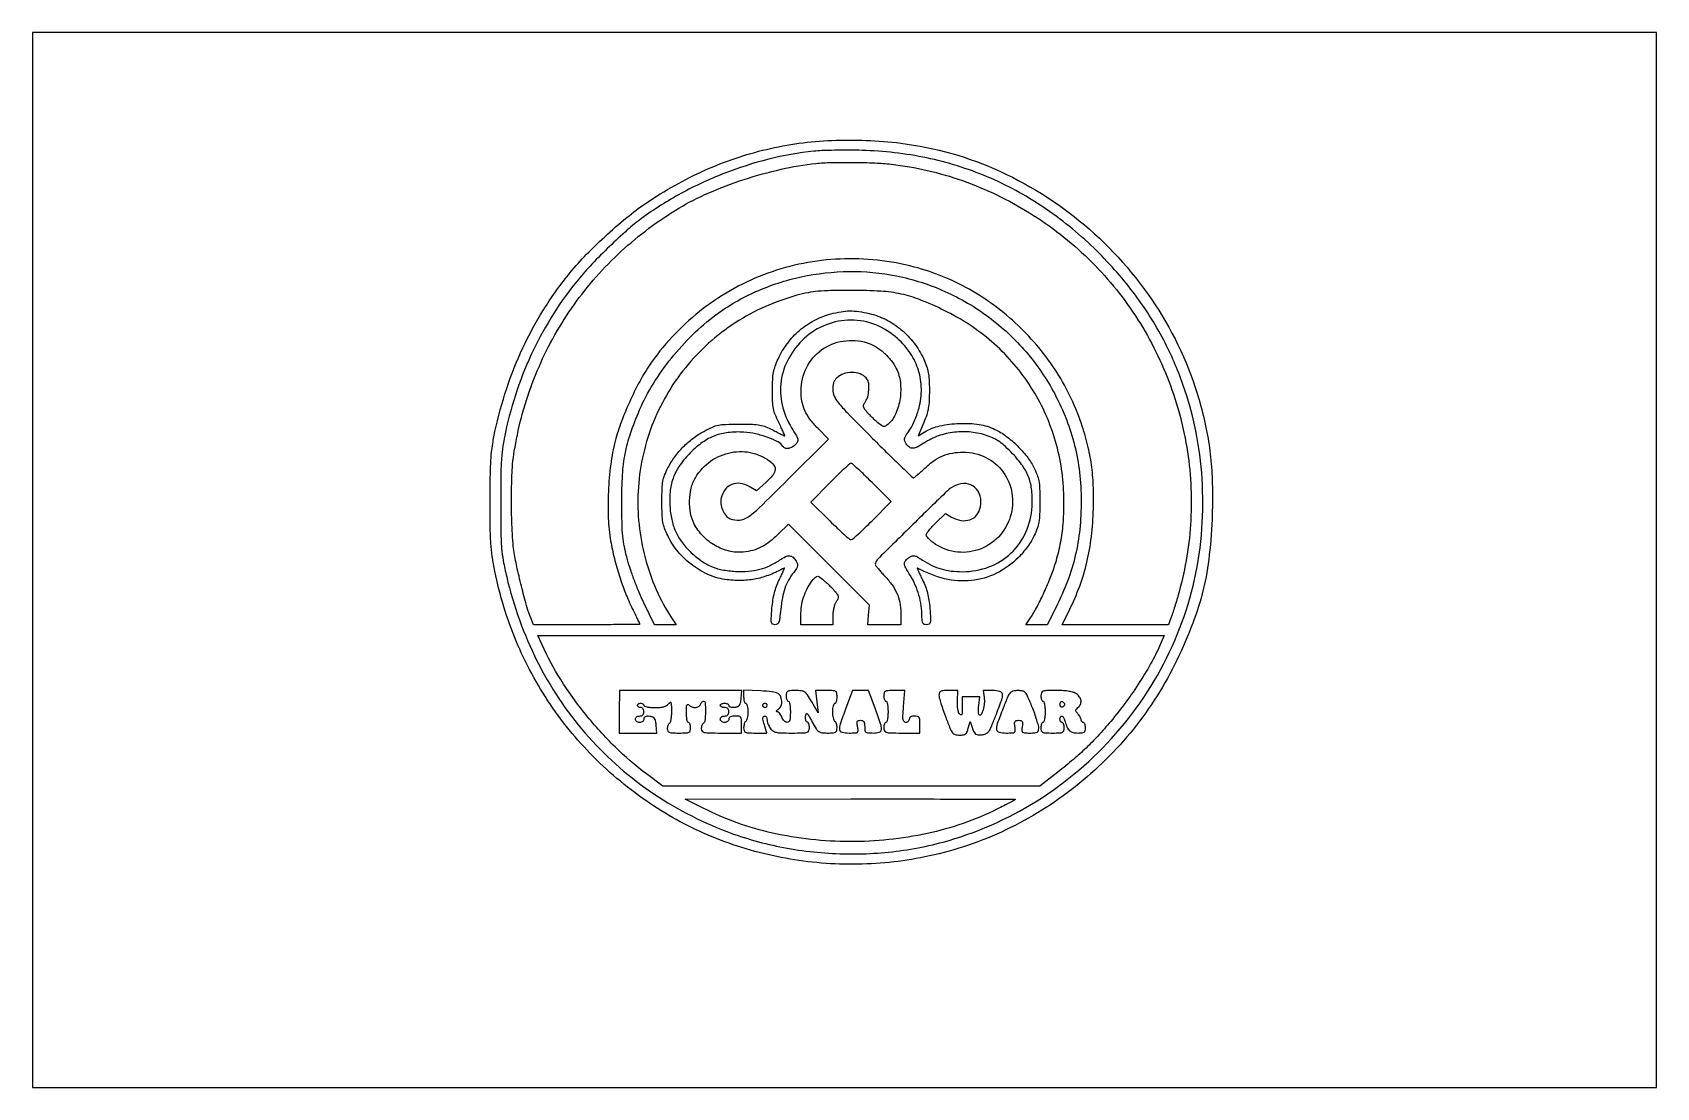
# Model space of a CAD drawing. Extents: x 0 to 765, y 0 to 497.
import ezdxf

# ---------------------------------------------------------------- set-up
doc = ezdxf.new("R2010")
doc.units = 0

msp = doc.modelspace()

# ---------------------------------------------------------------- linework, layer by layer
msp.add_lwpolyline([(0, 248.5), (0, 0), (382.5, 0), (765, 0), (765, 248.5), (765, 497), (382.5, 497), (0, 497)], close=True)
for points in [[(409, 444.858565, -0.077518), (455.937116, 431.509712, -0.072112), (497.885228, 404.278645, -0.071769), (530.537159, 366.116711, -0.075521), (550.380874, 320.918075, -0.017975), (553.219924, 308.626457, -0.021748), (554.96023, 296.918094, -0.020383), (555.747704, 284.49594, -0.012953), (555.699042, 270, -0.020522), (554.351336, 250.860863, -0.031695), (551.469966, 234.53652, -0.031813), (546.557793, 218.75085, -0.020877), (539.017017, 201.259189, -0.05714), (518.567676, 168.853671, -0.056138), (491.205798, 141.701643, -0.056265), (458.552668, 121.366877, -0.057915), (422.5, 109.063528, -0.049374), (388.71954, 105.178702, -0.049009), (354.746395, 107.974414, -0.049314), (322.163915, 117.29403, -0.05132), (292.5, 132.72571, -0.048381), (265.725557, 154.329663, -0.050162), (243.961652, 180.435445, -0.050198), (227.844849, 210.334405, -0.048583), (217.795028, 243.172496, -0.013389), (216.571889, 250.166818, -0.019822), (215.90891, 256.356027, -0.013966), (215.610469, 263.97652, -0.003443), (215.556279, 276.5, -0.003421), (215.672628, 288.876075, -0.013653), (216.002853, 296.454258, -0.019855), (216.671806, 302.480273, -0.015216), (217.862859, 309, -0.027392), (223.390979, 329.298568, -0.029235), (231.009474, 348.421839, -0.029602), (240.704664, 366.306341, -0.02968), (252.436494, 382.904428, -0.024244), (259.853202, 391.307846, -0.013616), (269.611955, 400.808141, -0.013606), (279.910973, 409.796331, -0.023451), (289.012653, 416.621647, -0.043589), (316.689281, 432.081646, -0.047828), (345.793018, 441.943552, -0.047323), (376.514425, 446.164865, -0.041106)], [(368, 441.061743, 0.034595), (346.790827, 437.288503, 0.031721), (325.662125, 430.55193, 0.031574), (305.45599, 421.157651, 0.033459), (287, 409.45215, 0.023348), (280.188924, 403.957833, 0.010672), (271.803193, 396.195241, 0.010683), (263.541568, 387.86494, 0.018068), (257.032823, 380.5, 0.030402), (245.451379, 364.510075, 0.030191), (235.865027, 347.197571, 0.029728), (228.307197, 328.594357, 0.027542), (222.785177, 308.749033, 0.015941), (221.575885, 302.266972, 0.021332), (220.919862, 296.321856, 0.013918), (220.618511, 288.679044, 0.003036), (220.546006, 275.5, 0.002806), (220.63327, 261.384686, 0.017195), (220.969367, 254.111818, 0.025826), (221.757303, 248.186676, 0.011599), (223.371925, 240.5, 0.058344), (237.623294, 201.066642, 0.062448), (260.357009, 166.972313, 0.062971), (290.614734, 139.774043, 0.061027), (327, 120.621934, 0.043687), (353.82213, 113.045462, 0.041401), (382.043637, 110.064847, 0.041487), (410.311788, 111.775967, 0.044305), (437.272554, 118.143765, 0.07368), (480.828153, 140.136306, 0.073141), (516.259742, 173.859667, 0.073502), (540.348487, 216.193127, 0.07561), (550.86009, 263.275639, 0.032508), (550.947448, 286.697453, 0.034677), (547.962672, 309.423396, 0.035128), (541.919212, 331.247794, 0.035265), (532.886128, 351.981693, 0.021433), (526.223325, 363.505174, 0.020487), (518.503639, 374.596142, 0.020025), (509.719861, 385.258931, 0.018406), (499.870038, 395.5, 0.044095), (475.942394, 414.846508, 0.048308), (449.686214, 429.02892, 0.048391), (421.237295, 437.891772, 0.04452), (390.800837, 441.448174, 0.005781), (384.392755, 441.549277, 0.00529), (377.791496, 441.507251, 0.005295), (371.898628, 441.344944, 0.017196)], [(404.5, 434.957578, -0.056769), (438.082962, 427.203113, -0.053922), (469.689897, 412.009836, -0.053735), (497.416255, 390.349148, -0.055561), (519.541115, 363.5, -0.053094), (535.269273, 332.699977, -0.053983), (544.050107, 299.449215, -0.054198), (545.49004, 265.212721, -0.054349), (539.534651, 231.5, -0.002861), (538.563482, 228.235539, -0.003023), (537.572415, 225.042187, -0.002887), (536.685867, 222.300517, -0.013725), (536.126954, 220.75), (535.049502, 218), (510.007905, 218), (484.966308, 218), (487.608735, 223.214578, 0.024995), (492.7536, 234.765024, 0.030413), (496.34613, 246.047892, 0.029852), (498.590084, 257.858103, 0.022647), (499.6806, 271, 0.016106), (499.740952, 282.396917, 0.025116), (498.984578, 292.183278, 0.026284), (497.287627, 301.513344, 0.020125), (494.494548, 311.5, 0.06422), (482.486278, 336.926478, 0.060702), (464.226887, 359.016687, 0.060873), (441.251554, 376.023239, 0.065312), (415.383693, 386.510628, 0.073895), (380.420028, 390.2735, 0.076929), (346.381708, 383.590613, 0.076992), (315.978895, 366.937895, 0.074193), (291.594981, 341.685307, 0.029501), (286.670209, 333.844129, 0.017731), (281.727383, 324.025092, 0.017638), (277.437015, 313.752401, 0.026522), (274.500506, 304.5, 0.031304), (272.378618, 293.567307, 0.020804), (271.261951, 280.839949, 0.020894), (271.209696, 268.186641, 0.033927), (272.341131, 257.5, 0.017611), (274.093339, 249.219412, 0.016556), (276.455009, 240.908172, 0.016829), (279.312669, 232.921742, 0.020121), (282.552793, 225.617396, -0.001642), (283.874195, 222.912756, -0.002597), (284.987383, 220.584443, -0.000611), (285.948761, 218.540045, -0.110027), (286, 218.310018, -0.410407), (285.874393, 218.182766, -0.000152), (278.660192, 218.091068, -0.001939), (270.594533, 218.022278, -0.001163), (261.01342, 218), (236.02684, 218), (234.670778, 221.25, -0.030882), (233.014652, 226.029732, -0.005847), (230.640868, 234.949198, -0.006676), (228.378268, 244.396843, -0.013003), (226.870991, 252, -0.023252), (226.364525, 256.089848, -0.006978), (225.970907, 262.353725, -0.006806), (225.716435, 269.58242, -0.00631), (225.650005, 277, -0.005422), (225.793625, 286.898425, -0.016142), (226.184207, 293.667901, -0.018841), (226.971866, 299.807566, -0.009877), (228.388913, 307.378673, -0.05136), (238.596146, 339.53026, -0.052275), (255.097658, 368.722452, -0.052159), (277.333176, 393.913021, -0.050699), (304.5, 414.228341, -0.033104), (318.538332, 421.44067, -0.023148), (335.181159, 427.745424, -0.022909), (352.600031, 432.566689, -0.029391), (369, 435.305102, -0.02181), (376.063263, 435.751193, -0.007312), (386.403381, 435.801191, -0.007441), (396.864894, 435.543048, -0.018492)], [(407, 382.324751, -0.055607), (429.791837, 375.045935, -0.055246), (450.47328, 362.911566, -0.055219), (468.004375, 346.536705, -0.055448), (481.498708, 326.743244, -0.028692), (487.045161, 314.65673, -0.032562), (490.906564, 302.508502, -0.032334), (493.177499, 289.886355, -0.027564), (493.965112, 276.38099, -0.026247), (493.301213, 262.937697, -0.032515), (491.220729, 250.583318, -0.032489), (487.554297, 238.594922, -0.026136), (482.129794, 226.25), (477.977679, 218), (472.920745, 218), (467.863812, 218), (469.8064, 220.75, 0.031927), (472.518745, 225.162327, 0.011794), (475.785692, 231.694509, 0.011887), (478.922162, 238.78656, 0.017533), (481.304484, 245.162982, 0.025075), (483.657501, 253.587928, 0.025266), (485.148214, 262.184957, 0.023859), (485.821299, 271.330892, 0.017987), (485.718287, 281.410743, 0.067199), (480.953726, 307.536685, 0.068017), (469.439905, 331.347306, 0.067709), (451.903101, 351.283958, 0.065595), (429.5, 366.062422, 0.018165), (418.168703, 371.065799, 0.041496), (409.23987, 373.793968, 0.038994), (399.650271, 375.102782, 0.014391), (386, 375.497611, 0.004319), (376.076932, 375.413244, 0.01785), (370.086289, 375.096424, 0.02596), (365.314561, 374.42184, 0.018599), (360.066832, 373.195652, 0.077176), (331.025665, 360.199339, 0.078927), (307.546826, 339.087714, 0.079177), (291.820377, 311.803699, 0.078381), (285.281883, 280.887246, 0.039758), (285.713159, 265.207601, 0.037929), (288.609797, 249.53806, 0.038299), (293.799724, 234.638109, 0.042563), (301.058336, 221.25), (303.196403, 218), (298.115952, 218), (293.035501, 218), (288.01761, 228.273484, -0.013927), (285.900835, 232.931998, -0.008869), (283.687168, 238.459734, -0.008909), (281.707129, 243.963347, -0.016332), (280.32208, 248.523484, -0.013734), (278.852031, 254.670235, -0.026666), (278.078039, 259.657507, -0.019841), (277.71715, 265.569241, -0.004638), (277.597782, 275.5, -0.015315), (277.963711, 288.619881, -0.032748), (279.216538, 298.672658, -0.034736), (281.713414, 308.10023, -0.019515), (285.970264, 319.161466, -0.037358), (292.362978, 331.408438, -0.029998), (300.950999, 343.547067, -0.029757), (311.020794, 354.681914, -0.034843), (321.853241, 363.925643, -0.055062), (340.79039, 374.938897, -0.051026), (362.161336, 381.897388, -0.0506), (384.677224, 384.422945, -0.0522)], [(394.147448, 364.6395, -0.060092), (402.052735, 361.743037, -0.056355), (409.231075, 357.000545, -0.055444), (415.270739, 350.691575, -0.054509), (419.816326, 343.175146, -0.02323), (421.197342, 339.801509, -0.040821), (421.973232, 336.890691, -0.033461), (422.352174, 333.521558, -0.010816), (422.470086, 328.5, -0.01148), (422.364835, 323.515327, -0.031425), (421.989127, 320.014125, -0.036463), (421.216529, 316.892487, -0.020596), (419.854363, 313.237049), (417.222021, 306.974097), (420.36101, 308.864948, -0.081494), (427.407705, 311.675697, -0.045271), (436.608759, 312.845199, -0.045118), (445.938171, 312.338791, -0.07676), (453.390964, 310.052783, -0.047495), (458.573042, 306.905785, -0.03314), (463.7768, 302.460682, -0.033222), (468.328724, 297.386413, -0.048986), (471.540265, 292.341343, -0.021616), (473.206778, 288.666538, -0.050883), (474.040451, 285.776664, -0.037381), (474.406609, 282.283816, -0.007431), (474.5, 276, -0.007826), (474.405778, 269.980823, -0.032251), (474.057467, 266.355507, -0.04438), (473.306651, 263.402302, -0.025481), (471.913622, 260, -0.030397), (470.57073, 257.54384, -0.016493), (468.643617, 254.690998, -0.016377), (466.483999, 251.907387, -0.024844), (464.413622, 249.650205, -0.079671), (454.032608, 242.241396, -0.089655), (442.266986, 238.832469, -0.086191), (429.675865, 239.699798, -0.067366), (416.904764, 244.730704, 0.700702), (416.785366, 244.627537, 0.007923), (417.339261, 243.24095, 0.010541), (418.145018, 241.421867, 0.005526), (419.219767, 239.191882, -0.023356), (420.615785, 236.010032, -0.0286), (421.60496, 232.917399, -0.026933), (422.275738, 229.583164, -0.017299), (422.709342, 225.660137, -0.00458), (423.031587, 220.808759, -0.064765), (422.906259, 219.075523, -0.223385), (422.323804, 218.294993, -0.123157), (421.144338, 218, -0.079602), (420.021354, 218.179923, -0.191228), (419.385691, 218.710606, -0.107404), (419.075361, 219.776621, -0.017326), (419, 221.950779, 0.03555), (418.643344, 226.960661, 0.033966), (417.580008, 231.94837, 0.034161), (415.859396, 236.717474, 0.03702), (413.542981, 241.075498, -0.015987), (411.345512, 244.820945, -0.112962), (410.778925, 246.839532, -0.199131), (411.316359, 248.337612, -0.068854), (413.116033, 249.840391, -0.068362), (414.396208, 250.414749, -0.126627), (415.527585, 250.452449, -0.077234), (416.896762, 249.917036, -0.01442), (419.194378, 248.490065, 0.032991), (423.636849, 245.954459, 0.042501), (428.020963, 244.265426, 0.041473), (432.713507, 243.314748, 0.029255), (438.088214, 243, 0.089589), (450.506696, 245.243118, 0.099016), (460.870881, 251.665969, 0.099764), (467.912625, 261.534897, 0.092351), (470.832044, 273.63763, 0.036026), (470.683765, 281.239866, 0.064923), (469.318523, 287.311188, 0.065629), (466.454948, 292.785876, 0.037619), (461.713527, 298.551897, 0.01408), (458.334713, 301.889364, 0.033512), (455.600156, 304.11923, 0.040241), (452.920183, 305.713494, 0.030917), (449.774983, 307.022526, 0.056705), (442.146029, 308.722825, 0.055355), (434.266282, 308.686613, 0.056074), (426.682167, 306.933043, 0.061415), (419.924386, 303.568659, -0.024531), (416.781698, 301.70379, -0.109386), (414.726801, 301.138191, -0.170596), (413.122931, 301.612008, -0.083844), (411.609697, 303.146848, -0.059419), (410.877664, 304.511651, -0.149821), (410.792749, 305.624033, -0.084431), (411.348724, 306.977722, -0.011118), (413.05746, 309.583515, 0.032499), (414.304316, 311.674646, 0.016333), (415.614317, 314.457076, 0.016147), (416.786175, 317.433539, 0.023001), (417.617032, 320.15036, 0.065061), (418.711186, 329.159713, 0.073087), (417.36426, 337.779914, 0.071996), (413.56597, 345.751426, 0.060556), (407.467305, 352.855887, 0.091065), (397.225629, 359.260322, 0.094432), (385.508158, 361.50049, 0.094491), (373.793974, 359.274014, 0.091307), (363.561332, 352.882059, 0.081232), (356.251817, 343.622084, 0.09158), (352.652655, 332.885993, 0.091806), (353.130408, 321.59419, 0.082087), (357.586109, 310.729485, -0.006521), (359.812046, 307.015682, -0.073328), (360.448894, 305.423629, -0.170965), (360.326607, 304.257995, -0.073226), (359.444286, 302.938437, -0.07862), (357.90396, 301.697121, -0.092321), (356.13694, 301.077465, -0.114063), (354.551846, 301.194954, -0.18096), (353.488248, 302.019016, 0.136615), (351.210115, 304.122977, 0.031406), (346.367155, 306.235554, 0.032134), (340.632317, 307.911339, 0.038635), (335.072649, 308.710805, 0.043991), (327.719006, 308.546505, 0.063939), (321.420154, 307.018625, 0.063205), (315.659412, 303.931717, 0.041834), (309.92, 299.08, 0.042003), (305.101263, 293.375707, 0.062435), (302.011988, 287.622438, 0.063051), (300.457331, 281.327719, 0.043854), (300.248103, 274, 0.036725), (301.104585, 267.575051, 0.052742), (302.862018, 262.11365, 0.053783), (305.691506, 257.219348, 0.04024), (309.76456, 252.500476, 0.036525), (314.639109, 248.350611, 0.055478), (319.459272, 245.58175, 0.055149), (324.791774, 243.929998, 0.035585), (331.219227, 243.161158, 0.030817), (337.292965, 243.244387, 0.044354), (342.594685, 244.121574, 0.047023), (347.419881, 245.864309, 0.041384), (352.058311, 248.540409, -0.039442), (354.7014, 250.079009, -0.131866), (356.655746, 250.446988, -0.164378), (358.273196, 249.759415, -0.071309), (359.799082, 247.950113, -0.065002), (360.349767, 246.744364, -0.133073), (360.384844, 245.713435, -0.087518), (359.877049, 244.529492, -0.017962), (358.558509, 242.665597, 0.03588), (356.121402, 238.944749, 0.042862), (354.403258, 235.122753, 0.038356), (353.233235, 230.726765, 0.021311), (352.45417, 225.231677, -0.007438), (351.985446, 221.104856, -0.058318), (351.518834, 219.234407, -0.153294), (350.816134, 218.338644, -0.151487), (349.724054, 218, -0.14288), (348.639033, 218.316518, -0.209874), (348.094595, 219.130755, -0.060006), (347.994248, 220.928424, -0.004643), (348.348749, 225.75, -0.01722), (348.80829, 229.655889, -0.025254), (349.502339, 233.044058, -0.026962), (350.491714, 236.170765, -0.024398), (351.840721, 239.281745, 0.005636), (352.89228, 241.477279, 0.010773), (353.678508, 243.267347, 0.00825), (354.215192, 244.627566, 0.698879), (354.095236, 244.730704, -0.032923), (347.410116, 241.551007, -0.043856), (340.968872, 239.625414, -0.04449), (334.364834, 238.869849, -0.035385), (327.194089, 239.198125, -0.071285), (318.919242, 241.388945, -0.059431), (311.018422, 245.911278, -0.05801), (304.226751, 252.295456, -0.061052), (299.217544, 259.966667, -0.024505), (297.726802, 263.419966, -0.047692), (296.946449, 266.315945, -0.034402), (296.593012, 269.869984, -0.007586), (296.5, 276, -0.007215), (296.589975, 282.235312, -0.036734), (296.944114, 285.685251, -0.052355), (297.744041, 288.463517, -0.024956), (299.31256, 291.840213, -0.035089), (302.602496, 297.14758, -0.037661), (306.532669, 301.810362, -0.037934), (311.089853, 305.801936, -0.036666), (316.247905, 309.109558, -0.017859), (320.254346, 311.100481, -0.056506), (323.100874, 312.020416, -0.042815), (326.472612, 312.406858, -0.007134), (333, 312.5, -0.007213), (339.200585, 312.410551, -0.036108), (342.655287, 312.060315, -0.051957), (345.41866, 311.274546, -0.026073), (348.716756, 309.75, 0.002679), (350.742391, 308.69602, 0.004121), (352.507647, 307.807813, 0.001438), (354.036439, 307.059764, 0.113529), (354.296258, 307, 0.537457), (354.380099, 307.126729, 0.002573), (353.647844, 308.825433, 0.007589), (352.734601, 310.830873, 0.004397), (351.579502, 313.214241, -0.018499), (349.871465, 317.007458, -0.047465), (349.008192, 319.887306, -0.040126), (348.627809, 323.146875, -0.010253), (348.545604, 328.464241, -0.010888), (348.679994, 333.473318, -0.03259), (349.068683, 336.875445, -0.039712), (349.844906, 339.813496, -0.023523), (351.206011, 343.175146, -0.052943), (355.57732, 350.508399, -0.055062), (361.340875, 356.653827, -0.055561), (368.255129, 361.347992, -0.055783), (376.024244, 364.396909, -0.023201), (380.87291, 365.461473, -0.039107), (385.017233, 365.841991, -0.038783), (389.19426, 365.573703, -0.022378)], [(393.141557, 350.839442, -0.064994), (397.054407, 349.087839, -0.04317), (401.012753, 346.159134, -0.042605), (404.476465, 342.53201, -0.05665), (406.912088, 338.681602, -0.085167), (408.806767, 332.115297, -0.063462), (408.687683, 324.561889, -0.065493), (406.723553, 317.555508, -0.110377), (403.172997, 312.62376, -0.034034), (401.790734, 311.553395, -0.195478), (400.901952, 311.368802, -0.122475), (399.907049, 311.819129, -0.010336), (397.718059, 313.62376, -0.011166), (396.309837, 314.890238, -0.008865), (394.844731, 316.318065, -0.00898), (393.533138, 317.690878, -0.022093), (392.634413, 318.756887, -0.025603), (391.688, 320.125269, -0.12877), (391.417339, 321.007238, -0.134855), (391.620116, 321.887285, -0.029122), (392.44812, 323.229393, 0.093682), (393.429442, 325.402321, 0.040441), (393.926632, 328.552518, 0.039906), (393.913997, 331.656978, 0.126897), (393.234687, 333.600296, 0.135288), (390.718681, 335.776572, 0.086944), (386.97736, 336.814942, 0.083468), (382.954575, 336.53582, 0.108091), (379.634859, 334.92742, 0.045252), (378.325585, 333.690575, 0.080415), (377.535815, 332.438982, 0.071448), (377.126789, 330.899991, 0.029287), (377, 328.737289, 0.104629), (377.640801, 325.708566, 0.067009), (379.529423, 322.63379, 0.022817), (383.749758, 317.920382, 0.001748), (395.724037, 305.801215, 0.002392), (402.953266, 298.604696, 0.003919), (409.153282, 292.586612, 0.000679), (414.656527, 287.34227, 0.286003), (415.147287, 287.241346, 0.086312), (415.589219, 287.498212, 0.003593), (416.983249, 288.686495, 0.00613), (418.614217, 290.132436, 0.004306), (420.415493, 291.797785, -0.034191), (424.73515, 295.337362, -0.055977), (428.868599, 297.629259, -0.058043), (433.297035, 298.895389, -0.040049), (438.5, 299.325447, -0.116882), (449.049236, 296.852136, -0.120417), (457.232094, 289.922207, -0.11892), (461.362792, 279.921776, -0.112085), (460.609424, 268.901869, -0.120028), (454.966156, 259.279395, -0.119835), (445.527005, 253.322794, -0.120475), (434.448148, 252.383145, -0.122171), (424.25, 256.674657, -0.022662), (423.0057, 257.694888, -0.028423), (421.954687, 258.753329, -0.02882), (421.198012, 259.713498, -0.153641), (421, 260.342683, -0.154541), (421.223716, 261.049203, -0.014688), (422.323258, 262.517749, -0.017664), (423.779341, 264.220791, -0.013017), (425.504707, 266.004619), (430.009413, 270.425654), (432.908999, 268.712827, 0.093619), (437.342929, 267.110024, 0.125677), (441.581159, 267.491924, 0.138302), (444.837664, 269.791147, 0.124569), (446.574496, 273.545408, 0.111113), (446.387694, 278.750569, 0.151754), (443.916737, 282.705854, 0.158344), (439.733019, 284.460456, 0.123195), (434.835755, 283.659451, 0.090632), (430.975767, 281.085855, 0.001964), (414.698179, 265.214909, 0.001035), (397.901415, 248.640059, 0.200103), (397, 246.477867, 0.157679), (397.173002, 245.942919, 0.01078), (398.146561, 244.654595, 0.014563), (399.407969, 243.150321, 0.010378), (400.903187, 241.537852, -0.031977), (404.656502, 237.122325, -0.053326), (407.137421, 232.926885, -0.058419), (408.530326, 228.589993, -0.048554), (409, 223.764809), (409, 218), (401.242794, 218), (393.485588, 218), (393.850564, 222.588976), (394.21554, 227.177952), (375.151219, 246.316635), (356.086898, 265.455319), (351.409722, 260.778143, -0.029717), (347.323475, 257.150748, -0.047945), (343.411468, 254.639129, -0.051834), (339.326496, 253.04833, -0.0429), (334.731948, 252.2026, -0.084555), (328.122382, 252.682117, -0.070245), (321.570743, 255.309495, -0.068723), (315.873862, 259.720654, -0.07431), (311.760872, 265.40532, -0.071542), (309.983648, 270.508018, -0.05448), (309.48968, 276.413032, -0.054509), (310.282649, 282.281781, -0.071843), (312.316413, 287.276945, -0.106394), (319.432331, 295.037685, -0.106839), (329.100554, 299.169358, -0.109978), (339.382617, 298.880467, -0.118724), (348.25, 294.224423, -0.109824), (349.610081, 292.367542, -0.177768), (349.72912, 290.435795, -0.107019), (348.478691, 288.166047, -0.027336), (345.535931, 285.139885), (341.071863, 281.025051), (337.559794, 283.097222, 0.09732), (333.382784, 284.570159, 0.13428), (329.454908, 284.088656, 0.13551), (326.343606, 281.682323, 0.099959), (324.464631, 277.730589, 0.09252), (324.293232, 274.880651, 0.071313), (325.116089, 271.870368, 0.074539), (326.692486, 269.344872, 0.125821), (328.721266, 267.915875, 0.11145), (333.017855, 267.304533, 0.129603), (336.900751, 268.671143, 0.043416), (342.29768, 273.061944, 0.003316), (355.692743, 286.217403), (375.002275, 305.434806), (370.046224, 310.467403, -0.031695), (366.239661, 314.857142, -0.056526), (363.79295, 318.956827, -0.061434), (362.452416, 323.253517, -0.045421), (362.009769, 328.217881, -0.114903), (364.560595, 339.080234, -0.12133), (371.621078, 347.44684, -0.120028), (381.827279, 351.635811, -0.110864)], [(375.629473, 284.896131), (366.663185, 275.792263), (375.581593, 266.922475, 0.005205), (379.073404, 263.521267, 0.007943), (382.180092, 260.650449, 0.003569), (384.865592, 258.281097, 0.174231), (385.520849, 258.026344, 0.187966), (386.176163, 258.262435, 0.00375), (388.873325, 260.651488, 0.008373), (391.992834, 263.55261, 0.005459), (395.5, 267), (404.458301, 276), (395.5, 285, 0.005072), (391.996266, 288.44934, 0.007796), (388.88739, 291.35625, 0.003345), (386.195609, 293.763015, 0.182709), (385.56873, 294, 0.184099), (384.942707, 293.761413, 0.003329), (382.247723, 291.325739, 0.007796), (379.13628, 288.385298, 0.005068)], [(373.269187, 238.426948, -0.012995), (374.578924, 237.265423, -0.009252), (375.98714, 235.899951, -0.009349), (377.282881, 234.546466, -0.0196), (378.227724, 233.437625, -0.022631), (379.283334, 231.962933, -0.126613), (379.590123, 231.049795, -0.141169), (379.400568, 230.152742, -0.03058), (378.564182, 228.78817, 0.065943), (377.963062, 227.631597, 0.027967), (377.459478, 225.954471, 0.027074), (377.115013, 224.079017, 0.031889), (377, 222.277494), (377, 218), (369.5, 218), (362, 218), (362, 223.539838, -0.047672), (362.398494, 227.709906, -0.040403), (363.585251, 231.976301, -0.04079), (365.425453, 235.950917, -0.051552), (367.771499, 239.25, -0.029071), (369.07839, 240.572958, -0.224141), (369.890201, 240.817327, -0.130577), (370.839925, 240.406476, -0.007883)], [(531.460912, 209.252207, -0.027062), (527.36955, 200.780054, -0.016452), (521.679199, 191.220071, -0.015823), (515.007401, 181.498144, -0.017242), (507.914088, 172.5, -0.010038), (501.810307, 165.570496, -0.01599), (496.289533, 159.924445, -0.015789), (490.368729, 154.593062, -0.009476), (483.026683, 148.624981), (474.553366, 142), (385.702139, 142), (296.850911, 142), (289.178697, 147.75, -0.03374), (274.464771, 160.412633, -0.028421), (260.663747, 175.652145, -0.028708), (248.837651, 192.158804, -0.036968), (240.051955, 208.615451), (238.112461, 213), (385.56965, 213), (533.02684, 213)], [(276.434536, 177), (276.377849, 167), (285.24929, 167), (294.120731, 167), (293.810365, 170.75, 0.023371), (293.539534, 172.832767, 0.11782), (293.07445, 173.901075, 0.154447), (292.245157, 174.49207, 0.049574), (290.75, 174.816422, 0.032073), (289.467019, 174.881185, 0.103603), (288.638397, 174.695753, 0.165427), (288.172197, 174.257497, 0.122711), (288, 173.566422, -0.12005), (287.850282, 172.951844, -0.107528), (287.430801, 172.445803, -0.094517), (286.786901, 172.113892, -0.071992), (286, 172, -0.072314), (285.230589, 172.111864, -0.08892), (284.583333, 172.4375, -0.10214), (284.153209, 172.924246, -0.130775), (284, 173.5, -0.130775), (284.153209, 174.075754, -0.10214), (284.583333, 174.5625, -0.08892), (285.230589, 174.888136, -0.072314), (286, 175, 0.072254), (286.873159, 175.126841, 0.124864), (287.5, 175.5, 0.124864), (287.873159, 176.126841, 0.072254), (288, 177, 0.072314), (287.888136, 177.769411, 0.08892), (287.5625, 178.416667, 0.10214), (287.075754, 178.846791, 0.130775), (286.5, 179, -0.064853), (285.926543, 179.074694, -0.082425), (285.440625, 179.29375, -0.098894), (285.115568, 179.618646, -0.148195), (285, 180, -0.148195), (285.115568, 180.381354, -0.098894), (285.440625, 180.70625, -0.082425), (285.926543, 180.925306, -0.064853), (286.5, 181, -0.064853), (287.073457, 180.925306, -0.082425), (287.559375, 180.70625, -0.098894), (287.884432, 180.381354, -0.148195), (288, 180, 0.325366), (288.283954, 179.609834, 0.030105), (289.509804, 179.29375, 0.029737), (291.169595, 179.072187, 0.018314), (293.139757, 179, 0.018844), (295.623586, 179.093643, 0.047251), (297.40893, 179.399737, 0.066644), (298.694579, 179.939242, 0.098083), (299.607954, 180.75, -0.077006), (300.305218, 181.42312, -0.485653), (300.712507, 181.30152, -0.087281), (300.916736, 180.305962, -0.005521), (300.968197, 177.309017, -0.018003), (300.907434, 175.275726, -0.024824), (300.696908, 173.461338, -0.023113), (300.388678, 172.024874, -0.192225), (300, 171.5, 0.111412), (299.616444, 171.123976, 0.050262), (299.29375, 170.49335, 0.046318), (299.074077, 169.729296, 0.046881), (299, 168.940983, 0.12687), (299.261045, 167.928755, 0.183714), (299.958404, 167.338227, 0.074966), (301.397821, 167.061983, 0.009989), (304.5, 167, 0.008616), (307.900424, 167.058601, 0.098356), (309.2, 167.363636, 0.221767), (309.80498, 168.070774, 0.067911), (310, 169.5, 0.038131), (309.926884, 170.457356, 0.057076), (309.70625, 171.265625, 0.074992), (309.382936, 171.817169, 0.226478), (309, 172, -0.315576), (308.610956, 172.272705, -0.034618), (308.29375, 173.380625, -0.032379), (308.072249, 174.898522, -0.020045), (308, 176.7, -0.0096), (308.045596, 179.074623, -0.073105), (308.25, 180.170833, -0.330343), (308.644233, 180.441926, -0.189643), (309.2, 180.2, 0.108495), (310.604305, 179.301363, 0.10241), (312.286323, 179.04887, 0.116279), (313.767042, 179.485302, 0.173264), (314.638374, 180.5, -0.048303), (314.924763, 181.073796, -0.053891), (315.307216, 181.559375, -0.061199), (315.723081, 181.891374, -0.13875), (316.106989, 182, -0.398276), (316.885677, 181.262797, -0.016229), (316.97978, 177.037142, -0.017605), (316.786672, 172.78623, -0.23853), (316, 171.5, 0.111412), (315.616444, 171.123976, 0.050262), (315.29375, 170.49335, 0.046318), (315.074077, 169.729296, 0.046881), (315, 168.940983, 0.190418), (315.41388, 167.893621, 0.155382), (316.473607, 167.301079, 0.046151), (318.771775, 167.048878, 0.004266), (324.5, 167), (334, 167), (334, 171, 0.015744), (333.923201, 173.438365, 0.14616), (333.5625, 174.416667, 0.200505), (332.775737, 174.879267, 0.033956), (331, 175, 0.033607), (329.677925, 174.911037, 0.082504), (328.75, 174.625, 0.12651), (328.202091, 174.148955, 0.152103), (328, 173.5, -0.130775), (327.846791, 172.924246, -0.10214), (327.416667, 172.4375, -0.08892), (326.769411, 172.111864, -0.072314), (326, 172, -0.072314), (325.230589, 172.111864, -0.08892), (324.583333, 172.4375, -0.10214), (324.153209, 172.924246, -0.130775), (324, 173.5, -0.130775), (324.153209, 174.075754, -0.10214), (324.583333, 174.5625, -0.08892), (325.230589, 174.888136, -0.072314), (326, 175, 0.072254), (326.873159, 175.126841, 0.124864), (327.5, 175.5, 0.124864), (327.873159, 176.126841, 0.072254), (328, 177, 0.072254), (327.873159, 177.873159, 0.124864), (327.5, 178.5, 0.124864), (326.873159, 178.873159, 0.072254), (326, 179, -0.048028), (325.234582, 179.073693, -0.068025), (324.5875, 179.29375, -0.088204), (324.151477, 179.618118, -0.191087), (324, 180, -0.191087), (324.151477, 180.381882, -0.088204), (324.5875, 180.70625, -0.068025), (325.234582, 180.926307, -0.048028), (326, 181, -0.051351), (326.765257, 180.921199, -0.07128), (327.4125, 180.686738, -0.09133), (327.847572, 180.34062, -0.181098), (328, 179.933578, 0.249719), (328.204679, 179.549316, 0.081602), (328.807813, 179.273366, 0.058686), (329.696507, 179.139948, 0.036601), (330.75, 179.183578, 0.049574), (332.245157, 179.50793, 0.154447), (333.07445, 180.098925, 0.11782), (333.539534, 181.167233, 0.023371), (333.810365, 183.25), (334.120731, 187), (305.305977, 187), (276.491224, 187)], [(335, 184.105885, 0.030525), (335.072711, 182.916001, 0.047392), (335.29375, 181.912354, 0.060342), (335.61544, 181.214661, 0.260203), (336, 181, -0.293924), (336.38696, 180.751017, -0.044731), (336.70625, 179.842336, -0.038191), (336.927595, 178.56932, -0.023957), (337, 177.059017, -0.023552), (336.92675, 175.50479, -0.030444), (336.70625, 174.09415, -0.031293), (336.387806, 172.98041, -0.17067), (336, 172.5, 0.130646), (335.615492, 172.093337, 0.045439), (335.29375, 171.346475, 0.041396), (335.073842, 170.42066, 0.037634), (335, 169.440983, 0.071585), (335.198906, 168.058803, 0.219027), (335.806148, 167.36238, 0.096989), (337.10567, 167.059364, 0.008927), (340.430194, 167), (345.860389, 167), (344.930194, 170.243398, -0.007706), (344.205432, 172.92583, -0.065883), (344.060579, 174.159294, -0.214727), (344.339398, 174.755088, -0.179404), (345, 175, -0.172913), (345.381565, 174.863978, -0.093637), (345.70625, 174.477861, -0.073999), (345.92593, 173.902499, -0.054303), (346, 173.222506, 0.0647), (346.108956, 172.384027, 0.028182), (346.457282, 171.31429, 0.027309), (346.960821, 170.203904, 0.032678), (347.556704, 169.222506, 0.086197), (348.755917, 168.017484, 0.099615), (350.23478, 167.3619, 0.0479), (352.618705, 167.067264, 0.006811), (357.556704, 167, 0.004211), (363.026322, 167.046068, 0.065575), (364.876556, 167.321556, 0.219751), (365.699775, 168.031138, 0.1071), (366, 169.416667, 0.042532), (365.918893, 170.368414, 0.051498), (365.677454, 171.230953, 0.059855), (365.323235, 171.886486, 0.15986), (364.90197, 172.199343, -0.177819), (364.506792, 172.514818, -0.070277), (364.22872, 173.163809, -0.057753), (364.099808, 174.021976, -0.044414), (364.15197, 174.968659, -0.081759), (364.468528, 175.967302, -0.49004), (364.927551, 176.055284, -0.082841), (365.661305, 175.154513, -0.005337), (367.312412, 172.185983, 0.012933), (369.169106, 168.964046, 0.100643), (370.344379, 167.700605, 0.129344), (371.798453, 167.147192, 0.026608), (374.562412, 167, 0.013162), (377.178, 167.068866, 0.11304), (378.295512, 167.387517, 0.208145), (378.831199, 168.081358, 0.061839), (379, 169.440983, 0.037634), (378.926158, 170.42066, 0.041396), (378.70625, 171.346475, 0.045439), (378.384508, 172.093337, 0.130646), (378, 172.5, -0.17067), (377.612194, 172.98041, -0.031293), (377.29375, 174.09415, -0.030444), (377.07325, 175.50479, -0.023552), (377, 177.059017, -0.023957), (377.072405, 178.56932, -0.038191), (377.29375, 179.842336, -0.044731), (377.61304, 180.751017, -0.293924), (378, 181, 0.254951), (378.384262, 181.209557, 0.06271), (378.70625, 181.88125, 0.048861), (378.927234, 182.850749, 0.031626), (379, 184, 0.039197), (378.856946, 185.822, 0.224101), (378.325514, 186.602763, 0.124344), (377.17788, 186.938786, 0.009354), (373.906162, 187), (368.812324, 187), (369.469189, 181.75), (370.126053, 176.5), (367.042798, 181.75, 0.012617), (365.022095, 185.000072, 0.09592), (363.769338, 186.284951, 0.125051), (362.26478, 186.847819, 0.027301), (359.479772, 187, 0.012814), (356.814415, 186.931681, 0.114942), (355.697977, 186.610484, 0.210035), (355.165044, 185.906133, 0.058486), (355, 184.5, 0.038131), (355.073116, 183.542644, 0.057076), (355.29375, 182.734375, 0.074992), (355.617064, 182.182831, 0.226478), (356, 182, -0.322437), (356.389817, 181.719449, -0.031449), (356.70625, 180.53125, -0.03053), (356.927795, 178.916554, -0.01883), (357, 177, -0.013894), (356.931021, 174.518207, -0.060177), (356.673762, 173.069806, -0.127181), (356.198246, 172.292468, -0.194602), (355.475249, 172, -0.13645), (354.822013, 172.18165, -0.06206), (354.119185, 172.734375, -0.054776), (353.476685, 173.54372, -0.049595), (353, 174.5, 0.041109), (352.542144, 175.458847, 0.048452), (351.954253, 176.274558, 0.055315), (351.331321, 176.842163, 0.15231), (350.774751, 177.030409, -0.12253), (350.422286, 177.127082, -0.389128), (350.352571, 177.339546, -0.129203), (350.618139, 177.666528, -0.026075), (351.25, 178.080099, 0.081903), (351.918444, 178.632751, 0.055633), (352.481439, 179.446307, 0.054687), (352.860703, 180.382432, 0.070774), (352.984687, 181.29969, 0.08376), (352.51197, 183.987566, 0.182148), (351.180083, 185.563824, 0.099932), (348.504237, 186.420035, 0.016276), (343.042242, 186.846552), (335, 187.21177)], [(383.171872, 178.649753, 0.006557), (380.435745, 171.151895, 0.115734), (380.163539, 168.601991, 0.317195), (381.289254, 167.365174, 0.054573), (384.625, 167, 0.008868), (387.661499, 167.05386, 0.152425), (388.588637, 167.37973, 0.259138), (388.917618, 168.110195, 0.028367), (388.65, 170, -0.021161), (388.395029, 171.63093, -0.136469), (388.525343, 172.446203, -0.22237), (389.019865, 172.865628, -0.066547), (390.025, 173, -0.083621), (390.983403, 172.838586, -0.165198), (391.585417, 172.370253, -0.115289), (391.907949, 171.493881, -0.03078), (392, 170, 0.033956), (392.120733, 168.224263, 0.200505), (392.583333, 167.4375, 0.14616), (393.561635, 167.076799, 0.015744), (396, 167, 0.074756), (398.837246, 167.426584, 0.308881), (399.863002, 168.712944, 0.102259), (399.513887, 171.387066, 0.006817), (396.867249, 178.699664), (393.734498, 187), (390.039121, 187), (386.343744, 187)], [(401, 184.5, 0.038131), (401.073116, 183.542644, 0.057076), (401.29375, 182.734375, 0.074992), (401.617064, 182.182831, 0.226478), (402, 182, -0.322437), (402.389817, 181.719449, -0.031449), (402.70625, 180.53125, -0.03053), (402.927795, 178.916554, -0.01883), (403, 177, -0.01883), (402.927795, 175.083446, -0.03053), (402.70625, 173.46875, -0.031449), (402.389817, 172.280551, -0.322437), (402, 172, 0.226478), (401.617064, 171.817169, 0.074992), (401.29375, 171.265625, 0.057076), (401.073116, 170.457356, 0.038131), (401, 169.5, 0.098988), (401.289885, 168.050108, 0.226266), (402.1, 167.323529, 0.067556), (403.927165, 167.045242, 0.004059), (409.5, 167), (418, 167), (418, 171, 0.016149), (417.925001, 173.321544, 0.124134), (417.59375, 174.35, 0.201266), (416.888366, 174.848244, 0.05449), (415.5, 175, 0.04716), (414.456621, 174.90137, 0.088208), (413.666667, 174.6, 0.118484), (413.177821, 174.11998, 0.140575), (413, 173.5, -0.108988), (412.873761, 172.927735, -0.099769), (412.516271, 172.440625, -0.095322), (411.981963, 172.11397, -0.089907), (411.353264, 172, -0.211988), (410.529913, 172.365507, -0.151389), (410.099532, 173.292368, -0.048871), (410.028928, 175.22279, -0.005806), (410.34051, 179.5), (410.974492, 187), (405.987246, 187, 0.010375), (402.956747, 186.937111, 0.106189), (401.748725, 186.62468, 0.216877), (401.179707, 185.919566, 0.063045)], [(427, 184.850247, 0.065166), (427.167901, 183.567461, 0.008268), (427.931737, 180.879099, 0.009581), (428.95735, 177.704975, 0.007833), (430.171872, 174.350247, 0.005707), (432.262751, 169.029575, 0.068471), (433.360913, 167.123011, 0.160869), (434.614482, 166.279159, 0.068477), (436.64328, 166, 0.033504), (438.485895, 166.123609, 0.13361), (439.519431, 166.560109, 0.131601), (440.197939, 167.464151, 0.032108), (440.785686, 169.25), (441.628556, 172.5), (442.785104, 169.184466, 0.027872), (443.546561, 167.339159, 0.131253), (444.285506, 166.476142, 0.141521), (445.325566, 166.130894, 0.034321), (447.154423, 166.184466, 0.076074), (449.092378, 166.678799, 0.133742), (450.382106, 167.695386, 0.060097), (451.57245, 169.787322, 0.006358), (453.682069, 175, 0.006844), (456.537417, 182.628513, 0.113488), (456.855833, 185.303863, 0.316535), (455.714205, 186.603772, 0.059325), (452.386501, 187), (447.773001, 187), (448.249209, 183.755389, -0.058129), (448.331454, 180.977734, -0.044971), (447.799704, 177.99477, -0.052407), (446.930419, 175.760246, -0.437203), (445.997771, 175.501378, -0.214792), (445.713548, 175.92216, -0.027698), (445.585133, 177.028744, -0.028325), (445.580205, 178.43175, -0.020055), (445.726851, 180.000191), (446.263338, 184), (442.131669, 184), (438, 184), (438, 179.3, -0.008935), (437.956259, 176.852566, -0.078138), (437.750029, 175.789971, -0.358252), (437.344092, 175.549323, -0.159514), (436.75, 175.850544, -0.122088), (436.258911, 176.665718, -0.033306), (435.909865, 178.138873, -0.030165), (435.713809, 179.985945, -0.022007), (435.710856, 182.050544), (435.921713, 187), (431.460856, 187, 0.013704), (428.939492, 186.930882, 0.098886), (427.768764, 186.629521, 0.197538), (427.197085, 185.992854, 0.085611)], [(457.25, 178.719064, 0.007035), (454.447757, 171.279298, 0.116011), (454.144901, 168.661111, 0.316193), (455.283384, 167.384636, 0.05756), (458.613499, 167, 0.009573), (461.607175, 167.05732, 0.1473), (462.572183, 167.388707, 0.247392), (462.94404, 168.134616, 0.030798), (462.786692, 170, -0.023549), (462.624864, 171.635295, -0.143587), (462.819464, 172.452861, -0.208613), (463.380572, 172.871126, -0.057373), (464.5, 173, -0.057373), (465.619428, 172.871126, -0.208613), (466.180536, 172.452861, -0.143587), (466.375136, 171.635295, -0.023549), (466.213308, 170, 0.028437), (466.048706, 168.152724, 0.233603), (466.388625, 167.405567, 0.160364), (467.278439, 167.063673, 0.012205), (469.886501, 167, 0.015772), (472.208169, 167.073251, 0.109659), (473.293272, 167.387072, 0.197192), (473.826643, 168.04471, 0.072541), (474.005377, 169.25, 0.06627), (473.834468, 170.557701, 0.009858), (473.093326, 173.115625, 0.010951), (472.086291, 176.117839, 0.009236), (470.892974, 179.25, 0.006197), (468.801558, 184.268186, 0.077629), (467.708373, 186.003276, 0.163587), (466.408109, 186.76395, 0.051551), (464.137598, 186.996387, 0.054055), (461.856543, 186.746766, 0.166457), (460.548845, 185.950588, 0.07455), (459.444773, 184.130198, 0.005517)], [(475, 184.5, 0.038131), (475.073116, 183.542644, 0.057076), (475.29375, 182.734375, 0.074992), (475.617064, 182.182831, 0.226478), (476, 182, -0.322437), (476.389817, 181.719449, -0.031449), (476.70625, 180.53125, -0.03053), (476.927795, 178.916554, -0.01883), (477, 177, -0.01883), (476.927795, 175.083446, -0.03053), (476.70625, 173.46875, -0.031449), (476.389817, 172.280551, -0.322437), (476, 172, 0.226478), (475.617064, 171.817169, 0.074992), (475.29375, 171.265625, 0.057076), (475.073116, 170.457356, 0.038131), (475, 169.5, 0.067911), (475.19502, 168.070774, 0.221767), (475.8, 167.363636, 0.098356), (477.099576, 167.058601, 0.008616), (480.5, 167, 0.008616), (483.900424, 167.058601, 0.098356), (485.2, 167.363636, 0.221767), (485.80498, 168.070774, 0.067911), (486, 169.5, 0.038131), (485.926884, 170.457356, 0.057076), (485.70625, 171.265625, 0.074992), (485.382936, 171.817169, 0.226478), (485, 172, -0.148195), (484.618646, 172.115568, -0.098894), (484.29375, 172.440625, -0.082425), (484.074694, 172.926543, -0.064853), (484, 173.5, -0.117669), (484.285277, 174.695412, -0.413582), (484.962652, 174.91835, -0.165604), (485.827871, 174.037067, -0.05056), (486.471986, 172.255594, 0.042424), (487.362399, 169.661979, 0.11252), (488.525332, 168.098721, 0.122389), (490.184875, 167.269181, 0.055048), (492.622445, 167, 0.02316), (494.501371, 167.087079, 0.136988), (495.412244, 167.435045, 0.18559), (495.864396, 168.145763, 0.049942), (496, 169.5, 0.038131), (495.926884, 170.457356, 0.057076), (495.70625, 171.265625, 0.074992), (495.382936, 171.817169, 0.226478), (495, 172, -0.116378), (494.618563, 172.090001, -0.100507), (494.29375, 172.344057, -0.093099), (494.075713, 172.723964, -0.084037), (494, 173.171259, 0.091083), (493.896084, 173.73697, 0.031783), (493.551964, 174.493535, 0.03032), (493.058479, 175.296552, 0.030985), (492.474772, 176.027877, -0.024584), (491.651231, 177.033041, -0.160673), (491.449543, 177.64447, -0.186416), (491.666378, 178.205847, -0.035232), (492.474772, 178.979062, 0.111574), (493.626898, 180.47637, 0.136097), (493.912945, 182.21481, 0.125874), (493.262355, 183.954419, 0.088095), (491.777494, 185.443296, 0.077692), (490.356363, 186.140221, 0.034625), (488.321605, 186.620175, 0.027133), (485.665011, 186.908658, 0.01348), (482.277494, 187, 0.005241), (477.590862, 186.950876, 0.077638), (475.977749, 186.664119, 0.228011), (475.250556, 185.94581, 0.086008)], [(346, 180, -0.099038), (345.923658, 179.618362, -0.097945), (345.70625, 179.29375, -0.097945), (345.381638, 179.076342, -0.099038), (345, 179, -0.099038), (344.618362, 179.076342, -0.097945), (344.29375, 179.29375, -0.097945), (344.076342, 179.618362, -0.099038), (344, 180, -0.099038), (344.076342, 180.381638, -0.097945), (344.29375, 180.70625, -0.097945), (344.618362, 180.923658, -0.099038), (345, 181, -0.099038), (345.381638, 180.923658, -0.097945), (345.70625, 180.70625, -0.097945), (345.923658, 180.381638, -0.099038)], [(486.15, 180.5, -0.102038), (486.069583, 180.110048, -0.070382), (485.834219, 179.723802, -0.066918), (485.485911, 179.399741, -0.073624), (485.075, 179.191667, -0.159683), (484.666526, 179.189601, -0.143818), (484.315781, 179.428177, -0.107546), (484.079656, 179.888977, -0.064908), (484, 180.5, -0.064908), (484.079656, 181.111023, -0.107546), (484.315781, 181.571823, -0.143818), (484.666526, 181.810399, -0.159683), (485.075, 181.808333, -0.073624), (485.485911, 181.600259, -0.066918), (485.834219, 181.276198, -0.070382), (486.069583, 180.889952, -0.102038)], [(462.916667, 135.587907, -0.073976), (462.565958, 135.331018, -0.001071), (460.272396, 134.130042, -0.002922), (457.596101, 132.755778, -0.00192), (454.5, 131.203648, -0.062311), (421.530477, 119.674541, -0.05369), (385.004571, 115.837707, -0.053835), (348.602604, 119.864889, -0.063501), (316, 131.56595), (307.5, 135.898774), (385.416667, 135.949387, -0.000495), (415.265531, 135.939204, -0.000833), (440.322917, 135.86408, -0.00004), (462.847556, 135.757225, -0.66843)]]:
    msp.add_lwpolyline(points, format="xyb", close=True)

doc.saveas('drawing.dxf')
